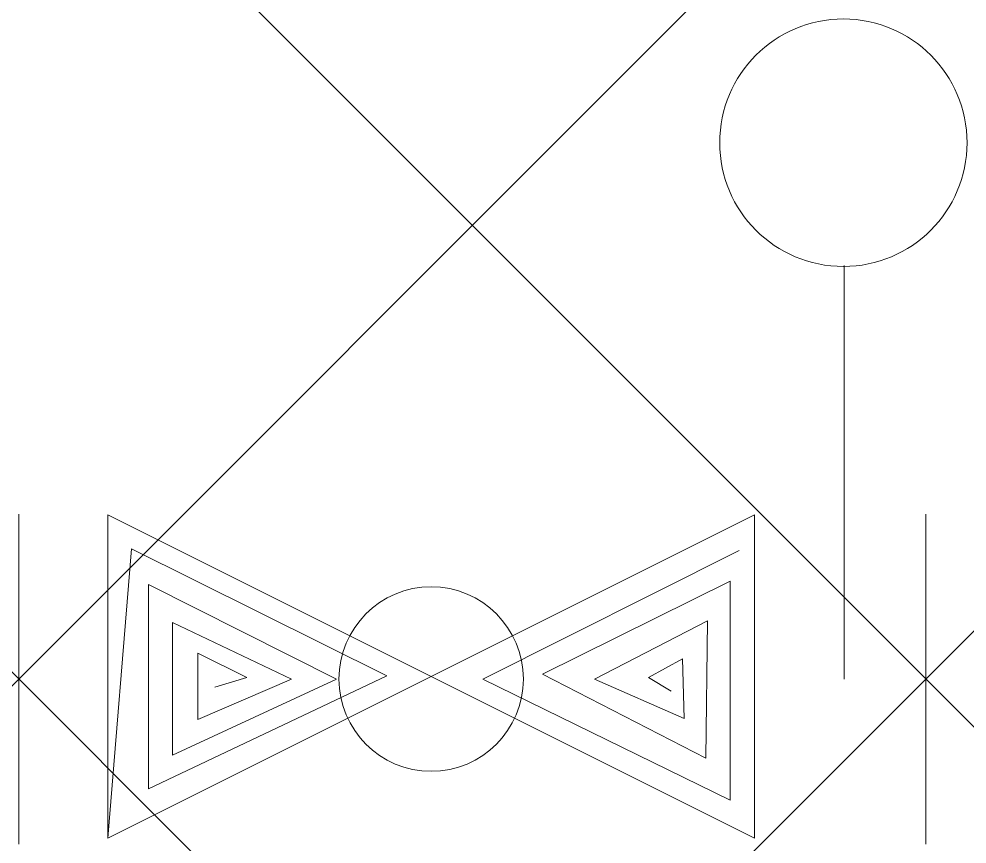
# Model space of a CAD drawing. Header units: inches. Extents: x 0 to 0.0115, y 0 to 0.01.
import ezdxf

# ---------------------------------------------------------------- set-up
doc = ezdxf.new("R2010")
doc.units = ezdxf.units.IN
doc.header["$MEASUREMENT"] = 0
doc.header["$PDMODE"] = 35
doc.header["$PDSIZE"] = 5
doc.layers.add('Level 7', color=9, linetype='Continuous', lineweight=0, true_color=0xc8c8c8)

# ---------------------------------------------------------------- blocks, each defined once
blk = doc.blocks.new('001003')
at = {"layer": 'Level 7', "color": 2, "linetype": 'Continuous', "lineweight": 13, "flags": 128}
for points in [[(-0.00392, -0.001931), (-0.00392, 0.001989), (0.00392, -0.001931), (0.00392, 0.001989), (-0.00392, -0.001931), (-0.003636, 0.001578), (-0.000539, 0.000039), (-0.00343, -0.001333), (-0.00343, 0.001147), (-0.001147, 0), (-0.003136, -0.000921), (-0.003136, 0.000686), (-0.001695, 0), (-0.002832, -0.00049), (-0.002832, 0.000314), (-0.002234, 0.00002), (-0.002626, -0.000098)], [(0.003734, 0.001558), (0.000627, 0), (0.003626, -0.00147), (0.003626, 0.001186), (0.001352, 0.000059), (0.003332, -0.00096), (0.003352, 0.000706), (0.00198, 0), (0.003067, -0.00048), (0.003048, 0.000245), (0.002636, 0.00002), (0.002911, -0.000147)]]:
    blk.add_lwpolyline(points, dxfattribs=at)
blk = doc.blocks.new('01018G')
at = {"layer": 'Level 7', "color": 2, "linetype": 'Continuous', "lineweight": 13}
for p, q in [((0.00501, 0), (0.00501, 0.00501)), ((-0.005, 0.002), (-0.005, -0.002)), ((0.006, 0.002), (0.006, -0.002))]:
    blk.add_line(p, q, dxfattribs=at)
for centre, radius in [((0.005, 0.0065), 0.0015), ((0, 0), 0.001118)]:
    blk.add_circle(centre, radius, dxfattribs=at)
at = {"color": 2, "linetype": 'Continuous', "lineweight": 13}
blk.add_blockref('001003', (0, 0), dxfattribs=at)

msp = doc.modelspace()

# ---------------------------------------------------------------- linework, layer by layer
for p in [(0, 0.002), (0.011, 0.002)]:
    msp.add_point(p)

# ---------------------------------------------------------------- block references
at = {"color": 2, "linetype": 'Continuous', "lineweight": 13}
msp.add_blockref('01018G', (0.005, 0.002), dxfattribs=at)

doc.saveas('drawing.dxf')
